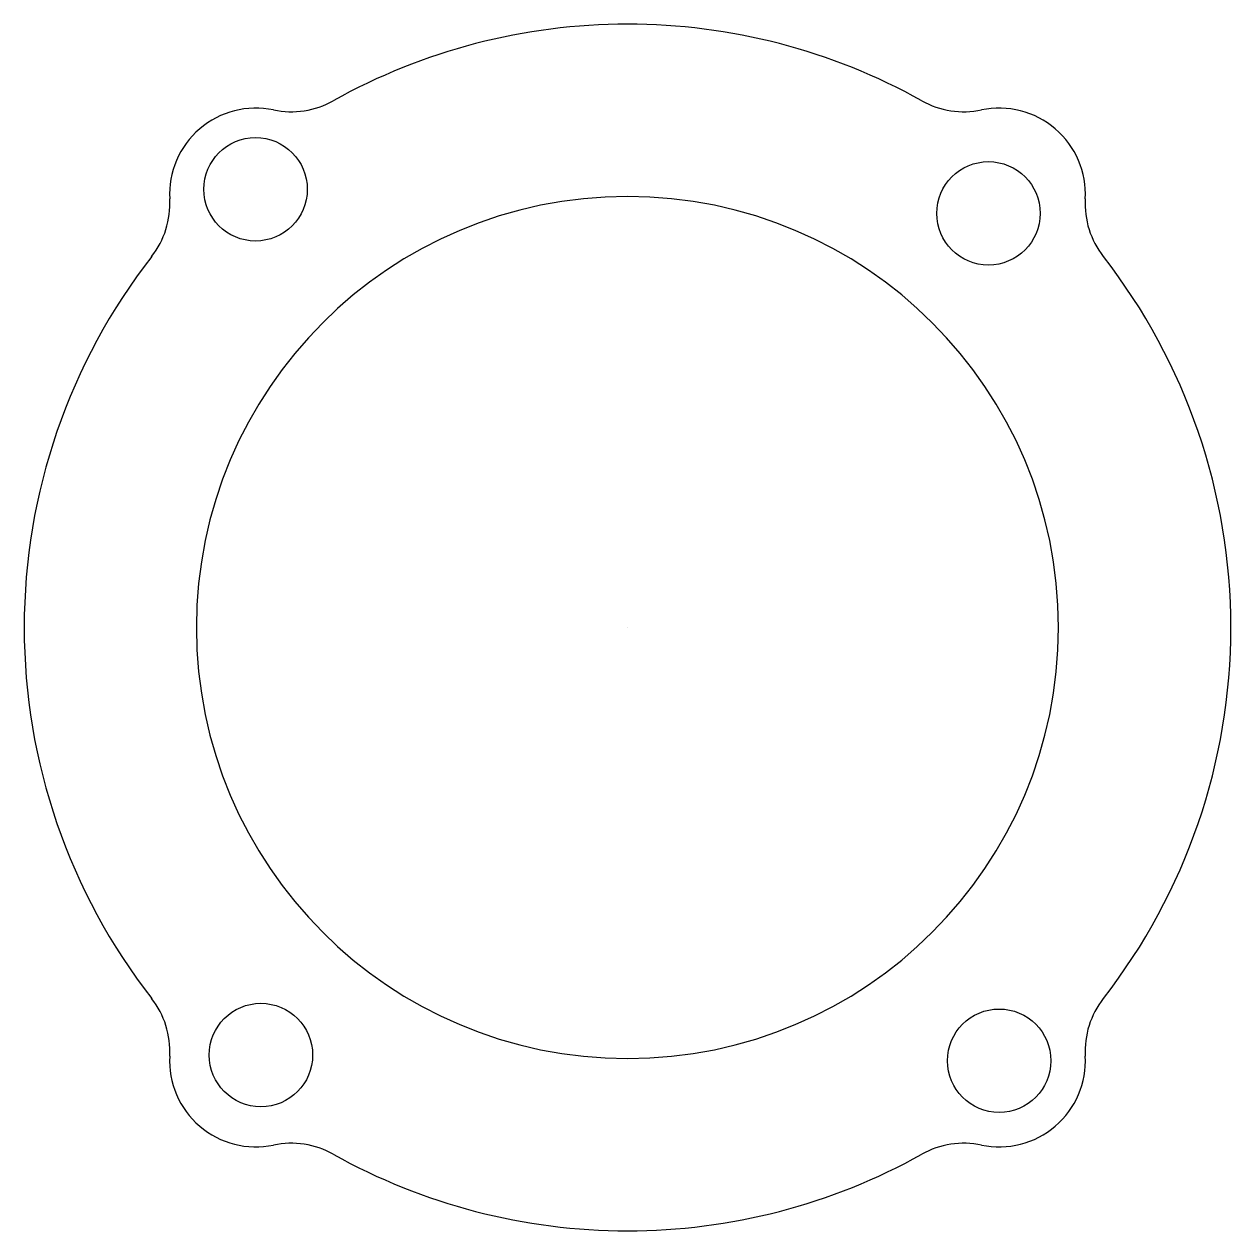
# Model space of a CAD drawing. Header units: millimetres. Extents: x 2618.9 to 2632.9, y 2202.1 to 2216.1.
import ezdxf

# ---------------------------------------------------------------- set-up
doc = ezdxf.new("R2010")
doc.units = ezdxf.units.MM

msp = doc.modelspace()

# ---------------------------------------------------------------- linework, layer by layer
for p in [(2625.867, 2209.053), (2625.867, 2209.053), (2625.87, 2209.053)]:
    msp.add_line(p, (2625.868, 2209.053))
for centre in [(2621.554, 2214.137), (2630.055, 2213.858), (2621.616, 2204.093), (2630.179, 2204.027)]:
    msp.add_circle(centre, 0.6)
for centre, radius, start, end in [((2625.87, 2209.053), 7, 90.013, 119.1946), ((2625.867, 2209.053), 7, 60.8054, 89.987), ((2621.968, 2216.037), 1, 258.1564, 299.1946), ((2629.769, 2216.037), 1, 240.8054, 281.8436), ((2621.557, 2214.079), 1, 78.1564, 183.1043), ((2630.179, 2214.079), 1, 356.8957, 101.8436), ((2619.56, 2213.971), 1, 322.0661, 3.1043), ((2625.868, 2209.053), 5, 90, 180), ((2625.868, 2209.053), 5, 0, 90), ((2632.176, 2213.971), 1, 176.8957, 217.9339), ((2625.87, 2209.053), 7, 142.0661, 180), ((2625.867, 2209.053), 7, 0, 37.9339), ((2625.87, 2209.053), 7, 180, 217.9339), ((2625.868, 2209.053), 5, 180, 270), ((2625.868, 2209.053), 5, 270, 0), ((2625.867, 2209.053), 7, 322.0661, 0), ((2619.56, 2204.135), 1, 356.8957, 37.9339), ((2632.176, 2204.135), 1, 142.0661, 183.1043), ((2621.557, 2204.027), 1, 176.8957, 281.8436), ((2630.179, 2204.027), 1, 258.1564, 3.1043), ((2621.968, 2202.069), 1, 60.8054, 101.8436), ((2629.769, 2202.069), 1, 78.1564, 119.1946), ((2625.87, 2209.053), 7, 240.8054, 269.987), ((2625.867, 2209.053), 7, 270.013, 299.1946)]:
    msp.add_arc(centre, radius, start, end)

doc.saveas('drawing.dxf')
